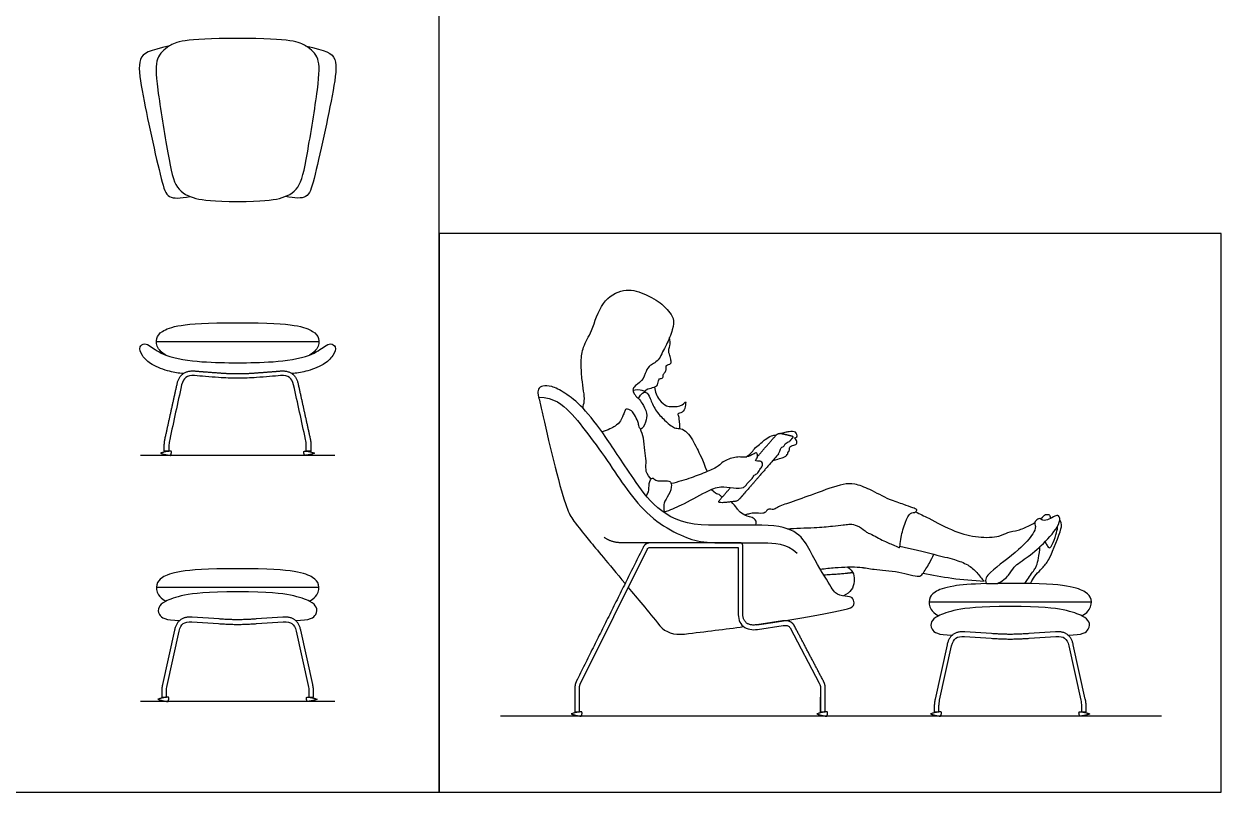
# Model space of a CAD drawing. Header units: millimetres. Extents: x 0.1 to 16.7, y -0.4 to 19.7.
# Drawn here: x 10.509 to 13.775, y 9.474 to 11.569 of the extents above; entities that cross this region are included whole.
import ezdxf

# ---------------------------------------------------------------- set-up
doc = ezdxf.new("R2010")
doc.units = ezdxf.units.MM
for name, color, linetype, true_color in [('AG-DIAGRAM', 7, 'Continuous', 0xfecc66), ('AG-FURNITURE', 7, 'Continuous', 0x66ccff), ('AG-PEOPLE', 7, 'Continuous', 0xfc6666), ('X-VPRT', 6, 'Continuous', 0xff00ff)]:
    doc.layers.add(name, color=color, linetype=linetype, true_color=true_color)

msp = doc.modelspace()

# ---------------------------------------------------------------- linework, layer by layer
at = {"layer": 'AG-DIAGRAM'}
for p, q in [((11.3568, 10.3922), (10.8272, 10.3922)), ((11.3568, 9.7209), (10.8272, 9.7209)), ((13.6127, 9.6809), (11.8093, 9.6809))]:
    msp.add_line(p, q, dxfattribs=at)
at = {"layer": 'AG-FURNITURE'}
for p, q in [((12.0275, 9.7701), (12.2097, 10.1355)), ((13.1355, 10.0422), (13.1656, 10.0427)), ((10.9675, 9.9383), (11.0402, 9.9333)), ((11.0412, 9.9459), (10.9684, 9.951)), ((11.2156, 9.951), (11.1428, 9.9459)), ((11.1438, 9.9333), (11.2164, 9.9383)), ((10.9198, 9.9155), (10.8871, 9.7673)), ((10.8995, 9.7645), (10.9322, 9.9128)), ((11.2518, 9.9128), (11.2845, 9.7645)), ((11.2969, 9.7673), (11.2642, 9.9155)), ((12.5103, 9.9175), (12.5808, 9.9279)), ((12.5995, 9.9217), (12.679, 9.7707)), ((13.0755, 9.8984), (13.1481, 9.8933)), ((13.1491, 9.906), (13.0763, 9.911)), ((13.3235, 9.911), (13.2507, 9.906)), ((13.2517, 9.8933), (13.3244, 9.8984)), ((13.0277, 9.8755), (12.995, 9.7273)), ((13.0074, 9.7246), (13.0401, 9.8728)), ((13.3597, 9.8728), (13.3924, 9.7246)), ((13.4048, 9.7273), (13.3721, 9.8755)), ((10.8849, 9.7497), (10.8849, 9.7327)), ((10.8976, 9.7327), (10.8976, 9.7497)), ((11.2864, 9.7497), (11.2864, 9.7327)), ((11.2991, 9.7327), (11.2991, 9.7497)), ((12.025, 9.6927), (12.025, 9.7596)), ((12.6823, 9.7601), (12.6823, 9.6927)), ((10.8849, 9.7327), (10.8976, 9.7327)), ((10.8849, 9.7327), (10.8976, 9.7327)), ((11.2864, 9.7327), (11.2991, 9.7327)), ((11.2864, 9.7327), (11.2991, 9.7327)), ((12.9928, 9.7098), (12.9928, 9.6927)), ((13.0055, 9.6927), (13.0055, 9.7098)), ((13.3943, 9.7098), (13.3943, 9.6927)), ((13.407, 9.6927), (13.407, 9.7098)), ((12.0123, 9.6927), (12.025, 9.6927)), ((12.6823, 9.6927), (12.695, 9.6927)), ((12.9928, 9.6927), (13.0055, 9.6927)), ((12.9928, 9.6927), (13.0055, 9.6927)), ((13.3943, 9.6927), (13.407, 9.6927)), ((13.3943, 9.6927), (13.407, 9.6927))]:
    msp.add_line(p, q, dxfattribs=at)
for points in [[(10.8705, 10.7027), (11.092, 10.7027), (11.3135, 10.7027)], [(12.2185, 10.1536), (12.142, 10.1536)], [(12.2186, 10.1409), (12.4575, 10.1407), (12.4575, 9.9626)], [(12.4702, 9.9626), (12.4702, 10.1453)], [(11.3135, 10.0314), (11.092, 10.0314), (10.8705, 10.0314)], [(13.4214, 9.9915), (13.1999, 9.9915), (12.9784, 9.9915)], [(12.5789, 9.9405), (12.5085, 9.93)], [(12.6823, 9.6927), (12.6823, 9.7324)], [(12.695, 9.6927), (12.695, 9.7324)]]:
    msp.add_lwpolyline(points, dxfattribs=at)
for points, degree in [([(10.9066, 11.5092), (10.8508, 11.4958), (10.8161, 11.4847), (10.8292, 11.3942), (10.8562, 11.262), (10.8863, 11.1334), (10.9, 11.0902), (10.9349, 11.0937), (10.9623, 11.0981)], 3), ([(11.092, 11.5294), (10.9429, 11.5294), (10.9018, 11.5091), (10.8678, 11.4788), (10.8685, 11.4152), (10.9048, 11.1935), (10.9221, 11.1147), (10.9743, 11.0907), (11.0242, 11.0849), (11.092, 11.0849)], 3), ([(11.092, 11.0849), (11.1598, 11.0849), (11.2097, 11.0907), (11.2618, 11.1147), (11.2792, 11.1935), (11.3154, 11.4152), (11.3162, 11.4788), (11.2821, 11.5091), (11.241, 11.5294), (11.092, 11.5294)], 3), ([(11.2773, 11.5092), (11.3332, 11.4958), (11.3679, 11.4847), (11.3547, 11.3942), (11.3278, 11.262), (11.2977, 11.1334), (11.284, 11.0902), (11.2491, 11.0937), (11.2217, 11.0981)], 3), ([(11.9132, 10.5511), (11.9571, 10.5491), (11.9986, 10.5136), (12.0538, 10.4445), (12.1165, 10.355), (12.1659, 10.2794), (12.2337, 10.208), (12.3129, 10.1671), (12.3644, 10.1526), (12.4674, 10.1535), (12.5206, 10.1535), (12.5888, 10.1535), (12.6187, 10.1257)], 3), ([(12.142, 10.1536), (12.1101, 10.1536), (12.0917, 10.1691)], 2), ([(12.1984, 10.1412), (12.1072, 9.9585), (12.0161, 9.7757)], 2), ([(12.2186, 10.1536), (12.2046, 10.1536), (12.1984, 10.1412)], 2), ([(12.2097, 10.1355), (12.2109, 10.138), (12.212, 10.139), (12.2132, 10.1397)], 3), ([(12.2132, 10.1397), (12.2143, 10.1404), (12.2158, 10.1409), (12.2186, 10.1409)], 3), ([(12.4638, 10.1534), (12.3412, 10.1535), (12.2186, 10.1536)], 2), ([(12.4702, 10.1453), (12.4702, 10.1534), (12.4638, 10.1534)], 2), ([(12.6911, 10.0661), (12.7457, 10.0697), (12.7703, 10.0728)], 2), ([(13.1999, 10.0429), (13.1875, 10.0429), (13.1761, 10.0428), (13.1656, 10.0427)], 3), ([(12.5085, 9.93), (12.4702, 9.9247), (12.4702, 9.9626)], 2), ([(10.9684, 9.951), (10.9282, 9.9538), (10.9198, 9.9155)], 2), ([(10.9322, 9.9128), (10.9345, 9.9234), (10.9385, 9.9295), (10.9436, 9.9333)], 3), ([(10.9436, 9.9333), (10.9488, 9.937), (10.9562, 9.9391), (10.9675, 9.9383)], 3), ([(11.0402, 9.9333), (11.092, 9.929), (11.1438, 9.9333)], 2), ([(11.1428, 9.9459), (11.092, 9.9417), (11.0412, 9.9459)], 2), ([(11.2642, 9.9155), (11.2558, 9.9538), (11.2156, 9.951)], 2), ([(11.2164, 9.9383), (11.2278, 9.9391), (11.2352, 9.937), (11.2403, 9.9333)], 3), ([(11.2403, 9.9333), (11.2455, 9.9295), (11.2495, 9.9234), (11.2518, 9.9128)], 3), ([(12.6106, 9.9278), (12.6013, 9.9441), (12.5789, 9.9405)], 2), ([(12.5808, 9.9279), (12.5868, 9.9289), (12.5907, 9.9284), (12.5933, 9.9273)], 3), ([(12.5933, 9.9273), (12.5959, 9.9263), (12.5976, 9.9249), (12.5995, 9.9217)], 3), ([(12.6902, 9.7767), (12.6504, 9.8522), (12.6106, 9.9278)], 2), ([(13.0763, 9.911), (13.0361, 9.9138), (13.0277, 9.8755)], 2), ([(13.0515, 9.8933), (13.0567, 9.8971), (13.0641, 9.8992), (13.0755, 9.8984)], 3), ([(13.2507, 9.906), (13.1999, 9.9018), (13.1491, 9.906)], 2), ([(13.3721, 9.8755), (13.3637, 9.9138), (13.3235, 9.911)], 2), ([(13.3244, 9.8984), (13.3357, 9.8992), (13.3431, 9.8971), (13.3483, 9.8933)], 3), ([(13.0401, 9.8728), (13.0424, 9.8835), (13.0464, 9.8895), (13.0515, 9.8933)], 3), ([(13.1481, 9.8933), (13.1999, 9.889), (13.2517, 9.8933)], 2), ([(13.3483, 9.8933), (13.3534, 9.8895), (13.3574, 9.8835), (13.3597, 9.8728)], 3), ([(10.8871, 9.7673), (10.8849, 9.7573), (10.8849, 9.7497)], 2), ([(11.2991, 9.7497), (11.2991, 9.7573), (11.2969, 9.7673)], 2), ([(12.0161, 9.7757), (12.0123, 9.7681), (12.0123, 9.7596)], 2), ([(12.025, 9.7596), (12.025, 9.7651), (12.0275, 9.7701)], 2), ([(12.679, 9.7707), (12.6815, 9.7659), (12.6823, 9.7624), (12.6823, 9.7601)], 3), ([(12.695, 9.7601), (12.695, 9.7676), (12.6902, 9.7767)], 2), ([(10.8976, 9.7497), (10.8976, 9.7536), (10.8982, 9.7586), (10.8995, 9.7645)], 3), ([(11.2845, 9.7645), (11.2858, 9.7586), (11.2864, 9.7536), (11.2864, 9.7497)], 3), ([(12.0123, 9.7596), (12.0123, 9.7262), (12.0123, 9.6927)], 2), ([(12.695, 9.6927), (12.695, 9.7264), (12.695, 9.7601)], 2), ([(12.995, 9.7273), (12.9928, 9.7174), (12.9928, 9.7098)], 2), ([(13.0055, 9.7098), (13.0055, 9.7136), (13.0061, 9.7186), (13.0074, 9.7246)], 3), ([(13.3924, 9.7246), (13.3937, 9.7186), (13.3943, 9.7136), (13.3943, 9.7098)], 3), ([(13.407, 9.7098), (13.407, 9.7174), (13.4048, 9.7273)], 2)]:
    msp.add_open_spline(points, degree=degree, dxfattribs=at)
for points, degree, knots in [([(10.8962, 10.6656), (10.885, 10.6724), (10.8705, 10.6867), (10.8689, 10.7127), (10.8824, 10.7304), (10.9249, 10.7484), (11.006, 10.7541), (11.092, 10.7541)], 3, [-1.9703114, -1.9703114, -1.9703114, -1.9703114, -1.8541174, -1.6481044, -1.4420913, -1.2360782, -1.0300652, -1.0300652, -1.0300652, -1.0300652]), ([(11.092, 10.7541), (11.178, 10.7541), (11.259, 10.7484), (11.3015, 10.7304), (11.3151, 10.7127), (11.3135, 10.6867), (11.299, 10.6724), (11.2877, 10.6656)], 3, [-1.0300652, -1.0300652, -1.0300652, -1.0300652, -0.8240522, -0.6180392, -0.4120261, -0.2060131, -0.0898191, -0.0898191, -0.0898191, -0.0898191]), ([(10.9441, 10.6154), (10.9313, 10.6162), (10.9063, 10.6198), (10.8573, 10.6375), (10.8313, 10.6618), (10.8208, 10.6888), (10.8393, 10.6991), (10.8564, 10.6882), (10.8971, 10.6589), (10.9972, 10.6453), (11.0597, 10.6449), (11.092, 10.6449)], 3, [-3.392729, -3.392729, -3.392729, -3.392729, -3.038176, -2.629181, -2.281908, -1.996811, -1.777765, -1.533906, -1.137957, -0.564808, 0, 0, 0, 0]), ([(11.092, 10.6449), (11.1243, 10.6449), (11.1868, 10.6453), (11.2869, 10.6589), (11.3276, 10.6882), (11.3447, 10.6991), (11.3631, 10.6888), (11.3527, 10.6618), (11.3267, 10.6375), (11.2776, 10.6198), (11.2526, 10.6162), (11.2399, 10.6154)], 3, [0, 0, 0, 0, 0.564808, 1.137957, 1.533906, 1.777765, 1.996811, 2.281908, 2.629181, 3.038176, 3.392729, 3.392729, 3.392729, 3.392729]), ([(10.892, 10.404), (10.892, 10.4125), (10.892, 10.421), (10.892, 10.4286), (10.8942, 10.4386), (10.9106, 10.5127), (10.9269, 10.5868), (10.9353, 10.6251), (10.9755, 10.6223), (11.0048, 10.6198), (11.0412, 10.6172), (11.0666, 10.6151), (11.092, 10.6151)], 2, [-5.067108, -5.067108, -5.067108, -5.011139, -5.011139, -4.952837, -4.952837, -4.454853, -4.454853, -4.193867, -4.193867, -3.957915, -3.957915, -3.789696, -3.789696, -3.789696]), ([(11.092, 10.6151), (11.1174, 10.6151), (11.1428, 10.6172), (11.1792, 10.6198), (11.2084, 10.6223), (11.2486, 10.6251), (11.2571, 10.5868), (11.2734, 10.5127), (11.2898, 10.4386), (11.2919, 10.4286), (11.2919, 10.421), (11.2919, 10.4125), (11.2919, 10.404)], 2, [-3.789696, -3.789696, -3.789696, -3.621476, -3.621476, -3.385524, -3.385524, -3.124538, -3.124538, -2.626554, -2.626554, -2.568252, -2.568252, -2.512283, -2.512283, -2.512283]), ([(11.092, 10.6024), (11.0747, 10.6024), (11.0575, 10.6031), (11.0402, 10.6046), (11.016, 10.6063), (10.9918, 10.6079), (10.9747, 10.6096), (10.9633, 10.6104), (10.9559, 10.6083), (10.9508, 10.6046), (10.9456, 10.6008), (10.9416, 10.5947), (10.9393, 10.5841), (10.9284, 10.5346), (10.9175, 10.4852), (10.9066, 10.4358), (10.9053, 10.4299), (10.9047, 10.4249), (10.9047, 10.421), (10.9047, 10.4153), (10.9047, 10.4097), (10.9047, 10.404)], 3, [6.430271, 6.430271, 6.430271, 6.430271, 6.593322, 6.593322, 6.593322, 6.822024, 6.822024, 6.822024, 6.948508, 6.948508, 6.948508, 7.074991, 7.074991, 7.074991, 7.557675, 7.557675, 7.557675, 7.614185, 7.614185, 7.614185, 7.668435, 7.668435, 7.668435, 7.668435]), ([(11.2792, 10.404), (11.2792, 10.4097), (11.2792, 10.4153), (11.2792, 10.421), (11.2792, 10.4249), (11.2787, 10.4299), (11.2774, 10.4358), (11.2665, 10.4852), (11.2556, 10.5346), (11.2447, 10.5841), (11.2423, 10.5947), (11.2384, 10.6008), (11.2332, 10.6046), (11.228, 10.6083), (11.2207, 10.6104), (11.2093, 10.6096), (11.1922, 10.6079), (11.168, 10.6063), (11.1438, 10.6046), (11.1265, 10.6031), (11.1092, 10.6024), (11.092, 10.6024)], 3, [5.192108, 5.192108, 5.192108, 5.192108, 5.246358, 5.246358, 5.246358, 5.302868, 5.302868, 5.302868, 5.785551, 5.785551, 5.785551, 5.912035, 5.912035, 5.912035, 6.038518, 6.038518, 6.038518, 6.26722, 6.26722, 6.26722, 6.430271, 6.430271, 6.430271, 6.430271]), ([(12.5085, 9.93), (12.6103, 9.9445), (12.6936, 9.959), (12.7556, 9.9736), (12.7691, 9.9771), (12.7753, 9.9844), (12.7728, 10.003), (12.7592, 10.0082), (12.7259, 10.009), (12.7101, 10.0344), (12.6531, 10.1292), (12.6175, 10.2016), (12.5225, 10.2016), (12.4765, 10.2016), (12.4238, 10.2016), (12.3771, 10.2016), (12.2635, 10.2016), (12.1679, 10.3317), (12.0946, 10.4471), (12.0322, 10.5278), (11.9828, 10.5647), (11.9469, 10.5826), (11.923, 10.5826), (11.9109, 10.5745), (11.9109, 10.5566), (11.9161, 10.5439), (11.9476, 10.395), (11.9874, 10.2519), (12.0014, 10.2227), (12.0255, 10.1909), (12.1005, 10.1007), (12.149, 10.0423)], 3, [13.787173, 13.787173, 13.787173, 13.787173, 14.728122, 14.728122, 14.728122, 14.915786, 15.10345, 15.291114, 15.478778, 15.666442, 15.854106, 16.04177, 16.04177, 16.04177, 16.560833, 16.560833, 16.560833, 16.897501, 17.234168, 17.570835, 17.907502, 18.244169, 18.580836, 18.917503, 19.25417, 19.590837, 19.927504, 20.264171, 20.600838, 20.937506, 21.144056, 21.144056, 21.144056, 21.144056]), ([(10.892, 10.404), (10.8984, 10.404), (10.9047, 10.404), (10.8984, 10.404), (10.892, 10.404)], 2, [-5.15044136, -5.15044136, -5.15044136, -5.10877469, -5.10877469, -5.06710803, -5.06710803, -5.06710803]), ([(11.2919, 10.404), (11.2856, 10.404), (11.2792, 10.404), (11.2856, 10.404), (11.2919, 10.404)], 2, [-2.51228303, -2.51228303, -2.51228303, -2.47061636, -2.47061636, -2.4289497, -2.4289497, -2.4289497]), ([(11.092, 10.0828), (11.006, 10.0828), (10.9249, 10.0771), (10.8824, 10.0591), (10.8689, 10.0414), (10.8705, 10.0154), (10.885, 10.0011), (10.8962, 9.9943)], 3, [1.0300652, 1.0300652, 1.0300652, 1.0300652, 1.2360783, 1.4420913, 1.6481044, 1.8541174, 1.9703114, 1.9703114, 1.9703114, 1.9703114]), ([(11.2877, 9.9943), (11.299, 10.0011), (11.3135, 10.0154), (11.3151, 10.0414), (11.3015, 10.0591), (11.259, 10.0771), (11.178, 10.0828), (11.092, 10.0828)], 3, [0.0898191, 0.0898191, 0.0898191, 0.0898191, 0.206013, 0.4120261, 0.6180391, 0.8240522, 1.0300652, 1.0300652, 1.0300652, 1.0300652]), ([(12.7556, 10.0877), (12.7739, 10.0763), (12.7776, 10.0369), (12.7642, 10.0184), (12.7451, 10.0087)], 3, [0.1065625, 0.1065625, 0.1065625, 0.1065625, 0.2328124, 0.4331829, 0.4331829, 0.4331829, 0.4331829]), ([(12.1579, 10.0316), (12.1818, 10.0029), (12.2102, 9.9687), (12.2443, 9.9275), (12.2596, 9.909), (12.282, 9.9014), (12.3115, 9.9048), (12.3689, 9.9115), (12.4227, 9.9183), (12.4725, 9.925)], 3, [12.8759216, 12.8759216, 12.8759216, 12.8759216, 12.9727448, 12.9727448, 12.9727448, 13.2369432, 13.2369432, 13.2369432, 13.6785587, 13.6785587, 13.6785587, 13.6785587]), ([(13.1355, 10.0422), (13.0914, 10.0411), (13.0287, 10.0354), (12.9903, 10.0191), (12.9768, 10.0015), (12.9784, 9.9755), (12.9929, 9.9612), (13.0042, 9.9544)], 3, [1.0900773, 1.0900773, 1.0900773, 1.0900773, 1.2360783, 1.4420913, 1.6481044, 1.8541174, 1.9703114, 1.9703114, 1.9703114, 1.9703114]), ([(13.3956, 9.9544), (13.4069, 9.9612), (13.4214, 9.9755), (13.423, 10.0015), (13.4095, 10.0191), (13.3669, 10.0371), (13.2859, 10.0429), (13.1999, 10.0429)], 3, [0.0898191, 0.0898191, 0.0898191, 0.0898191, 0.206013, 0.4120261, 0.6180391, 0.8240522, 1.0300652, 1.0300652, 1.0300652, 1.0300652]), ([(11.092, 10.0198), (11.006, 10.0198), (10.9388, 10.0115), (10.8894, 9.9933), (10.8758, 9.9784), (10.8734, 9.9591), (10.894, 9.9415), (10.9341, 9.9419)], 3, [1.030065, 1.030065, 1.030065, 1.030065, 1.236078, 1.442091, 1.648104, 1.854117, 2.058464, 2.058464, 2.058464, 2.058464]), ([(11.2499, 9.9419), (11.29, 9.9415), (11.3106, 9.9591), (11.3082, 9.9784), (11.2946, 9.9933), (11.2451, 10.0115), (11.178, 10.0198), (11.092, 10.0198)], 3, [0.001666, 0.001666, 0.001666, 0.001666, 0.206013, 0.412026, 0.618039, 0.824052, 1.030065, 1.030065, 1.030065, 1.030065]), ([(12.4575, 9.9626), (12.4575, 9.9556), (12.459, 9.942), (12.4702, 9.9243), (12.4896, 9.916), (12.5033, 9.9165), (12.5103, 9.9175)], 3, [-1.4756888, -1.4756888, -1.4756888, -1.4756888, -1.4074446, -1.3423791, -1.2772818, -1.2082653, -1.2082653, -1.2082653, -1.2082653]), ([(13.1999, 9.9798), (13.1139, 9.9798), (13.0468, 9.9715), (12.9973, 9.9534), (12.9837, 9.9385), (12.9813, 9.9191), (13.0019, 9.9015), (13.042, 9.9019)], 3, [1.030065, 1.030065, 1.030065, 1.030065, 1.236078, 1.442091, 1.648104, 1.854117, 2.058464, 2.058464, 2.058464, 2.058464]), ([(13.3578, 9.9019), (13.3979, 9.9015), (13.4185, 9.9191), (13.4161, 9.9385), (13.4025, 9.9534), (13.3531, 9.9715), (13.2859, 9.9798), (13.1999, 9.9798)], 3, [0.001666, 0.001666, 0.001666, 0.001666, 0.206013, 0.412026, 0.618039, 0.824052, 1.030065, 1.030065, 1.030065, 1.030065])]:
    msp.add_open_spline(points, degree=degree, knots=knots, dxfattribs=at)
for points in [[(10.8819, 10.3981), (10.8984, 10.404), (10.909, 10.404), (10.9149, 10.404), (10.909, 10.3922), (10.8984, 10.3922), (10.8819, 10.3981)], [(11.3021, 10.3981), (11.2856, 10.404), (11.275, 10.404), (11.2691, 10.404), (11.275, 10.3922), (11.2856, 10.3922), (11.3021, 10.3981)], [(10.8747, 9.7268), (10.8912, 9.7327), (10.9019, 9.7327), (10.9078, 9.7327), (10.9019, 9.7209), (10.8912, 9.7209), (10.8747, 9.7268)], [(11.3092, 9.7268), (11.2927, 9.7327), (11.2821, 9.7327), (11.2762, 9.7327), (11.2821, 9.7209), (11.2927, 9.7209), (11.3092, 9.7268)], [(12.0022, 9.6868), (12.0187, 9.6927), (12.0293, 9.6927), (12.0352, 9.6927), (12.0293, 9.6809), (12.0187, 9.6809), (12.0022, 9.6868)], [(12.6722, 9.6868), (12.6887, 9.6927), (12.6993, 9.6927), (12.7052, 9.6927), (12.6993, 9.6809), (12.6887, 9.6809), (12.6722, 9.6868)], [(12.9827, 9.6868), (12.9992, 9.6927), (13.0098, 9.6927), (13.0157, 9.6927), (13.0098, 9.6809), (12.9992, 9.6809), (12.9827, 9.6868)], [(13.4172, 9.6868), (13.4006, 9.6927), (13.39, 9.6927), (13.3841, 9.6927), (13.39, 9.6809), (13.4006, 9.6809), (13.4172, 9.6868)]]:
    msp.add_rational_spline(points, [1, 1, 1, 0.707106781187, 1, 1, 1], degree=2, knots=[0, 0, 0, 0.0510229, 0.0510229, 0.1401662, 0.1401662, 0.191189, 0.191189, 0.191189], dxfattribs=at)
at = {"layer": 'AG-PEOPLE'}
for points, degree, knots in [([(12.034, 10.5208), (12.0347, 10.5278), (12.04, 10.5408), (12.0359, 10.5685), (12.031, 10.6021), (12.028, 10.6481), (12.0334, 10.6893), (12.0611, 10.7322), (12.0812, 10.8121), (12.1442, 10.8497), (12.1999, 10.8362), (12.2507, 10.8067), (12.2666, 10.7858), (12.2778, 10.7732), (12.2801, 10.7656), (12.2828, 10.757), (12.2796, 10.734), (12.2629, 10.6945), (12.2509, 10.6752), (12.2436, 10.6552), (12.2304, 10.6442), (12.2168, 10.6383), (12.2048, 10.6213), (12.198, 10.5942), (12.1718, 10.5803), (12.1696, 10.5685), (12.1755, 10.556), (12.1878, 10.5462), (12.1954, 10.5341), (12.2104, 10.5091), (12.2067, 10.4817), (12.1918, 10.4568), (12.1863, 10.4752), (12.1843, 10.485), (12.1754, 10.5021), (12.1685, 10.5137), (12.1506, 10.5214), (12.1471, 10.5099), (12.1432, 10.5), (12.1379, 10.4854), (12.122, 10.4708), (12.1087, 10.4648), (12.0934, 10.458), (12.0862, 10.4559)], 3, [9.498158, 9.498158, 9.498158, 9.498158, 9.749337, 10.046655, 10.384213, 10.772529, 11.135346, 11.541984, 12.056209, 12.518678, 12.946035, 13.379416, 13.671879, 13.94881, 13.94881, 13.94881, 14.267115, 14.643785, 14.919915, 15.177746, 15.410119, 15.626324, 15.880542, 16.183427, 16.482117, 16.663616, 16.869932, 17.092994, 17.316078, 17.6101, 17.847529, 18.118404, 18.284392, 18.478648, 18.734127, 18.923623, 19.119988, 19.287459, 19.479812, 19.704602, 19.962619, 20.197986, 20.468749, 20.468749, 20.468749, 20.468749]), ([(12.2017, 10.5665), (12.2093, 10.5733), (12.2199, 10.5761), (12.2377, 10.5792), (12.2394, 10.5951), (12.2422, 10.602), (12.2546, 10.6021), (12.2521, 10.6144), (12.2592, 10.6181), (12.2624, 10.628), (12.2603, 10.6336), (12.2615, 10.6386), (12.2681, 10.6393), (12.2754, 10.6426), (12.2744, 10.6521), (12.2714, 10.6649), (12.2661, 10.6792), (12.2732, 10.6905), (12.2722, 10.706), (12.2705, 10.7132)], 3, [0, 0, 0, 0, 0.227786, 0.472485, 0.69578, 0.851822, 1.033443, 1.216303, 1.377082, 1.56348, 1.710332, 1.830156, 1.979158, 2.137921, 2.309737, 2.533487, 2.758804, 2.97034, 3.255014, 3.255014, 3.255014, 3.255014]), ([(12.2054, 10.5639), (12.2024, 10.5661), (12.1961, 10.5707), (12.1786, 10.5713), (12.1708, 10.5688)], 3, [0, 0, 0, 0, 0.1916821, 0.476482, 0.476482, 0.476482, 0.476482]), ([(12.2293, 10.5783), (12.2308, 10.5661), (12.2399, 10.5431), (12.262, 10.5255), (12.2765, 10.525), (12.3054, 10.5251), (12.3162, 10.5441), (12.313, 10.5232), (12.3082, 10.5084), (12.2874, 10.5062), (12.298, 10.4975), (12.2973, 10.4655)], 3, [0, 0, 0, 0, 0.446069, 0.818109, 1.098605, 1.490879, 1.746531, 2.011445, 2.313816, 2.577577, 2.834954, 2.834954, 2.834954, 2.834954]), ([(12.22, 10.3272), (12.2088, 10.3407), (12.2046, 10.3543), (12.2078, 10.3775), (12.2013, 10.4056), (12.2016, 10.4385), (12.1939, 10.4561), (12.1913, 10.4643)], 3, [0, 0, 0, 0, 0.29331, 0.631913, 1.007247, 1.409709, 1.763705, 1.763705, 1.763705, 1.763705]), ([(12.5524, 10.378), (12.5732, 10.3846), (12.5847, 10.3858), (12.5941, 10.396), (12.5928, 10.4019), (12.5989, 10.4045), (12.5953, 10.417), (12.6098, 10.4199), (12.6201, 10.4237), (12.6161, 10.4358), (12.6115, 10.4376), (12.6117, 10.4405), (12.6199, 10.4422), (12.6177, 10.4493), (12.6147, 10.4562), (12.6055, 10.4572), (12.5968, 10.4567), (12.5882, 10.4551), (12.5797, 10.4532), (12.5754, 10.4519)], 3, [0, 0, 0, 0, 0.255751, 0.483143, 0.624471, 0.766116, 0.965853, 1.195118, 1.392913, 1.5984, 1.733237, 1.817411, 1.983828, 2.140059, 2.311355, 2.498011, 2.688186, 2.878464, 3.112579, 3.112579, 3.112579, 3.112579]), ([(12.4787, 10.3876), (12.4846, 10.3912), (12.4959, 10.3998), (12.5036, 10.4141), (12.5205, 10.4246), (12.5306, 10.4364), (12.5486, 10.4458), (12.5573, 10.4473), (12.5617, 10.4477)], 3, [0, 0, 0, 0, 0.260996, 0.490963, 0.73986, 0.969766, 1.221833, 1.430719, 1.430719, 1.430719, 1.430719]), ([(12.568, 10.3961), (12.573, 10.4084), (12.5759, 10.4153), (12.5827, 10.4158), (12.5854, 10.4246), (12.5932, 10.4286), (12.5973, 10.4298)], 3, [0, 0, 0, 0, 0.2592865, 0.4460979, 0.6726444, 0.9571981, 0.9571981, 0.9571981, 0.9571981]), ([(12.2566, 10.2377), (12.2724, 10.2435), (12.3033, 10.2551), (12.3682, 10.2924), (12.409, 10.31), (12.4427, 10.3023), (12.4724, 10.3027), (12.479, 10.3102), (12.4843, 10.3187), (12.4971, 10.3282), (12.5001, 10.3393), (12.5125, 10.3422), (12.5181, 10.3568), (12.5229, 10.36), (12.5253, 10.3709), (12.5202, 10.3768), (12.5104, 10.3752), (12.5029, 10.3781), (12.5107, 10.3847), (12.5107, 10.3961), (12.5072, 10.4002), (12.4981, 10.3947), (12.482, 10.3863), (12.4639, 10.3878), (12.4487, 10.3878), (12.4145, 10.3765), (12.4058, 10.3619), (12.3707, 10.3469), (12.3295, 10.33), (12.2933, 10.3194), (12.2749, 10.315)], 3, [0, 0, 0, 0, 0.407538, 0.902385, 1.279439, 1.615183, 1.916567, 2.083768, 2.264311, 2.490327, 2.675506, 2.86834, 3.084881, 3.223338, 3.403766, 3.550006, 3.7082, 3.840273, 3.99603, 4.178592, 4.292781, 4.465222, 4.712471, 4.949902, 5.179671, 5.512302, 5.746492, 6.087329, 6.47784, 6.909406, 6.909406, 6.909406, 6.909406]), ([(12.568, 10.3961), (12.5088, 10.3278), (12.4639, 10.2761), (12.4568, 10.2679), (12.444, 10.2658), (12.3997, 10.2614), (12.4061, 10.2688), (12.4215, 10.2866), (12.4369, 10.3043)], 2, [3.1154506, 3.1154506, 3.1154506, 3.7086566, 3.7086566, 3.7748222, 3.8464997, 3.9108669, 3.9108669, 4.0652236, 4.0652236, 4.0652236]), ([(12.2072, 10.2813), (12.209, 10.2854), (12.2151, 10.294), (12.2127, 10.3141), (12.2232, 10.3355), (12.2326, 10.3202), (12.2569, 10.3237), (12.2717, 10.3226), (12.2779, 10.3105), (12.2695, 10.2831), (12.2534, 10.2638), (12.255, 10.2527), (12.2558, 10.236)], 3, [0.636453, 0.636453, 0.636453, 0.636453, 0.833829, 1.141023, 1.40605, 1.622012, 1.938148, 2.178496, 2.388696, 2.729867, 3.055062, 3.285217, 3.285217, 3.285217, 3.285217]), ([(12.3851, 10.2991), (12.3938, 10.2892), (12.4019, 10.2882), (12.4074, 10.284), (12.412, 10.28), (12.4139, 10.2777)], 3, [0, 0, 0, 0, 0.260443, 0.4646502, 0.6943143, 0.6943143, 0.6943143, 0.6943143]), ([(12.5924, 10.1918), (12.6122, 10.194), (12.6672, 10.1936), (12.7125, 10.1995), (12.7435, 10.2018), (12.7594, 10.2049), (12.7772, 10.2037), (12.799, 10.1911), (12.8077, 10.1817), (12.8201, 10.1784), (12.8556, 10.1566), (12.882, 10.1487), (12.8993, 10.1381), (12.8989, 10.1488), (12.9019, 10.1703), (12.9123, 10.209), (12.9252, 10.2365), (12.9415, 10.2356), (12.9474, 10.2453), (12.9322, 10.2489), (12.9083, 10.2592), (12.8692, 10.2703), (12.8186, 10.2997), (12.7756, 10.3153), (12.7427, 10.3158), (12.6667, 10.2874), (12.6023, 10.2644), (12.5651, 10.2522), (12.5543, 10.2426), (12.5406, 10.2477), (12.5338, 10.2381), (12.5252, 10.2323), (12.4996, 10.2361), (12.4861, 10.2322), (12.4789, 10.2302), (12.4756, 10.2291)], 3, [1.230155, 1.230155, 1.230155, 1.230155, 1.69341, 2.09328, 2.404746, 2.630868, 2.870556, 3.156335, 3.355786, 3.554766, 3.921928, 4.243277, 4.461968, 4.602764, 4.87209, 5.246054, 5.548135, 5.760328, 5.91015, 6.1051, 6.401163, 6.768481, 7.212262, 7.59287, 7.916336, 8.428265, 8.876447, 9.22384, 9.428727, 9.626538, 9.807871, 9.987762, 10.274356, 10.492731, 10.678704, 10.678704, 10.678704, 10.678704]), ([(12.5062, 10.2016), (12.5085, 10.2103), (12.5026, 10.223), (12.475, 10.2267), (12.46, 10.2396), (12.4546, 10.2482), (12.4444, 10.2598), (12.4392, 10.2655)], 3, [5.394441, 5.394441, 5.394441, 5.394441, 5.630966, 5.940776, 6.197269, 6.388381, 6.673068, 6.673068, 6.673068, 6.673068]), ([(12.9419, 10.2382), (12.9539, 10.2323), (12.9782, 10.2209), (13.0494, 10.182), (13.1098, 10.1672), (13.1695, 10.1684), (13.1924, 10.1833), (13.2229, 10.1871), (13.2454, 10.1972), (13.2622, 10.206), (13.2668, 10.2086)], 3, [0, 0, 0, 0, 0.363322, 0.872454, 1.33825, 1.767332, 2.060884, 2.367787, 2.700843, 2.83532, 2.83532, 2.83532, 2.83532]), ([(13.1656, 10.0427), (13.1767, 10.0482), (13.2009, 10.0671), (13.2071, 10.0892), (13.2523, 10.1168), (13.2954, 10.1549), (13.3382, 10.2047), (13.3344, 10.2305), (13.3201, 10.2269), (13.3067, 10.2166), (13.2886, 10.2127), (13.2797, 10.2226), (13.2705, 10.2146), (13.2651, 10.2095), (13.2708, 10.1967), (13.2613, 10.1747), (13.2241, 10.1317), (13.1478, 10.0786), (13.1287, 10.0542), (13.1355, 10.0422)], 3, [0.533268, 0.533268, 0.533268, 0.533268, 0.830462, 1.134439, 1.546527, 2.018221, 2.493402, 2.74285, 2.934439, 3.186642, 3.431285, 3.62319, 3.811304, 3.963658, 4.165106, 4.438022, 4.88951, 5.479146, 5.79895, 5.79895, 5.79895, 5.79895]), ([(13.2826, 10.2187), (13.2906, 10.2257), (13.2944, 10.2323), (13.3094, 10.231), (13.3094, 10.2226), (13.309, 10.2193)], 3, [3.0059372, 3.0059372, 3.0059372, 3.0059372, 3.2353781, 3.4410894, 3.6382187, 3.6382187, 3.6382187, 3.6382187]), ([(13.2553, 10.0424), (13.257, 10.0457), (13.2651, 10.0621), (13.291, 10.0885), (13.3085, 10.1086), (13.3394, 10.1905), (13.3413, 10.2037), (13.335, 10.2161)], 3, [0.609231, 0.609231, 0.609231, 0.609231, 0.724465, 1.152421, 1.506706, 2.096326, 2.353158, 2.353158, 2.353158, 2.353158]), ([(13.2949, 10.1566), (13.2971, 10.1523), (13.3004, 10.1476), (13.3095, 10.1295), (13.3266, 10.1787), (13.329, 10.1935), (13.33, 10.2007)], 3, [0, 0, 0, 0, 0.217437, 0.419747, 0.973836, 1.241898, 1.241898, 1.241898, 1.241898]), ([(12.8991, 10.1449), (12.9301, 10.1377), (12.9903, 10.1225), (13.046, 10.1091), (13.0846, 10.0953), (13.109, 10.0747), (13.1216, 10.0556), (13.1291, 10.0491)], 3, [0, 0, 0, 0, 0.595361, 1.058892, 1.4402, 1.790284, 2.099336, 2.099336, 2.099336, 2.099336]), ([(13.2396, 10.0426), (13.2419, 10.046), (13.2512, 10.0609), (13.2676, 10.0817), (13.272, 10.0914), (13.2778, 10.1128), (13.2805, 10.1326), (13.2811, 10.1431)], 3, [0.984819, 0.984819, 0.984819, 0.984819, 1.096215, 1.43789, 1.621839, 1.883829, 2.20524, 2.20524, 2.20524, 2.20524]), ([(12.6819, 10.0816), (12.6959, 10.0835), (12.731, 10.0875), (12.7904, 10.089), (12.8286, 10.0799), (12.894, 10.0775), (12.9499, 10.0582), (12.9616, 10.0686), (12.9802, 10.099), (12.9879, 10.1141), (12.9917, 10.1223)], 3, [2.54724, 2.54724, 2.54724, 2.54724, 2.816263, 3.288155, 3.647324, 4.118686, 4.54371, 4.747188, 5.082832, 5.38178, 5.38178, 5.38178, 5.38178]), ([(12.7556, 10.0877), (12.768, 10.088), (12.7969, 10.0875), (12.8286, 10.0799), (12.894, 10.0775), (12.9499, 10.0582), (12.9616, 10.0686), (12.9802, 10.099), (12.9879, 10.1141), (12.9917, 10.1223)], 3, [3.037674, 3.037674, 3.037674, 3.037674, 3.288155, 3.647324, 4.118686, 4.54371, 4.747188, 5.082832, 5.38178, 5.38178, 5.38178, 5.38178]), ([(12.962, 10.0707), (12.9879, 10.0652), (13.0402, 10.056), (13.0995, 10.0506), (13.1291, 10.0491)], 3, [0, 0, 0, 0, 0.511005, 1.051744, 1.051744, 1.051744, 1.051744])]:
    msp.add_open_spline(points, degree=degree, knots=knots, dxfattribs=at)
for points, degree in [([(12.1859, 10.547), (12.1926, 10.5629), (12.2077, 10.5683), (12.2171, 10.5499), (12.2295, 10.5157), (12.2588, 10.4861), (12.2757, 10.4713), (12.2869, 10.4656), (12.3011, 10.4662), (12.318, 10.4574), (12.334, 10.4333), (12.3434, 10.4143), (12.3597, 10.3831), (12.3727, 10.3478)], 3), ([(12.5588, 10.4448), (12.5668, 10.454), (12.5754, 10.4519)], 2), ([(12.5754, 10.4519), (12.5893, 10.4487), (12.6032, 10.4454)], 2), ([(12.5101, 10.3887), (12.5345, 10.4167), (12.5588, 10.4448)], 2), ([(12.6052, 10.4388), (12.6012, 10.4343), (12.5973, 10.4298)], 2), ([(12.6032, 10.4454), (12.6096, 10.4439), (12.6052, 10.4388)], 2)]:
    msp.add_open_spline(points, degree=degree, dxfattribs=at)
at = {"layer": 'X-VPRT'}
for points in [[(7.984, 11.9121), (7.984, 9.4737), (11.6416, 9.4737), (11.6416, 11.9121)], [(11.6416, 10.9977), (11.6416, 9.4737), (13.7752, 9.4737), (13.7752, 10.9977)]]:
    msp.add_lwpolyline(points, close=True, dxfattribs=at)

doc.saveas('drawing.dxf')
